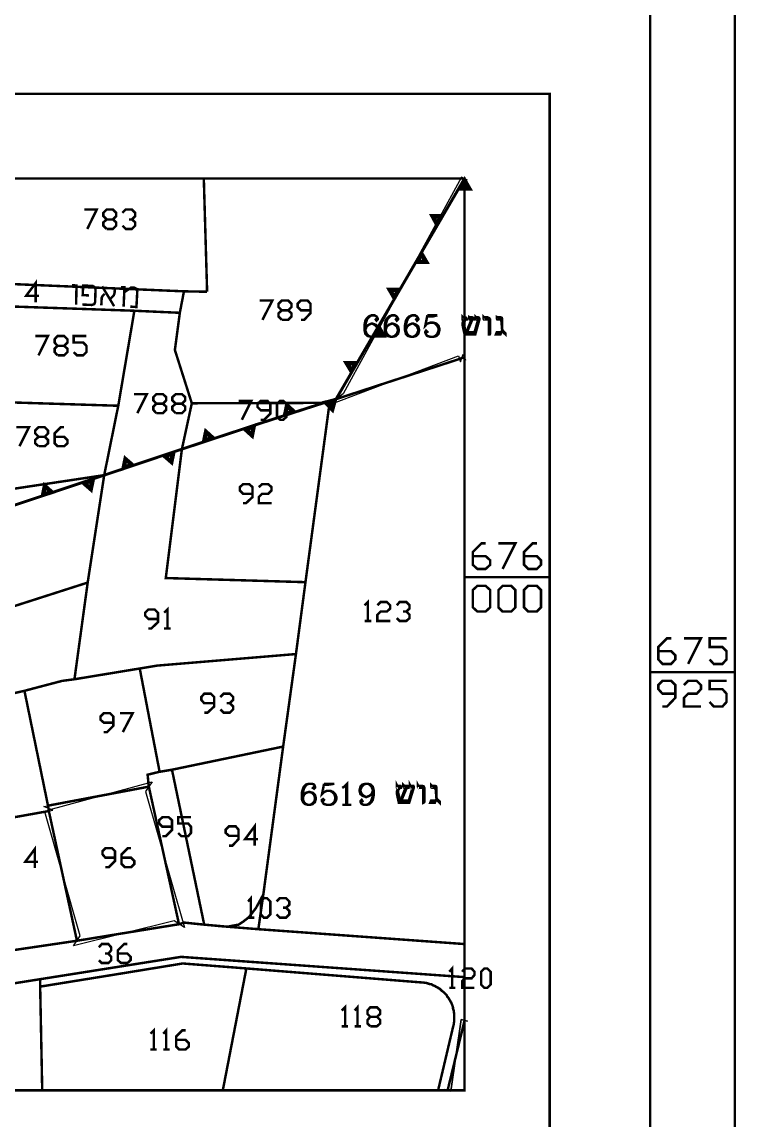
# Model space of a CAD drawing. Extents: x -6935 to 6681, y -4073 to 3778.
# Drawn here: x 4987 to 6681, y -1435 to 1171 of the extents above; entities that cross this region are included whole.
import ezdxf

# ---------------------------------------------------------------- set-up
doc = ezdxf.new("R2010")
doc.units = 0
doc.header["$MEASUREMENT"] = 0

# ---------------------------------------------------------------- blocks, each defined once
blk = doc.blocks.new('Map')
at = {"color": 0, "const_width": 0.01}
for points in [[(17.923294, 0), (17.923294, 13.33501), (0, 13.33501), (0, 0), (17.923294, 0)], [(17.58166, 0.34169), (17.58166, 12.99331), (0.3433, 12.99331), (0.3433, 0.34169), (17.58166, 0.34169)], [(17.58166, 0.34169), (17.58166, 12.99331), (0.3433, 12.99331), (0.3433, 0.34169), (17.58166, 0.34169)], [(17.176657, 4.255), (17.176657, 8.61831), (11.75663, 8.61831), (11.75663, 4.255), (17.176657, 4.255)], [(16.80828, 8.23334), (16.83329, 8.27669), (16.8583, 8.23334), (16.80828, 8.23334)], [(16.83329, 4.59836), (16.83329, 8.27669), (12.09994, 8.27669), (12.09994, 4.59836), (16.83329, 4.59836)], [(16.83329, 4.59836), (16.83329, 8.27669), (12.09994, 8.27669), (12.09994, 4.59836), (16.83329, 4.59836)], [(16.83329, 8.26834), (16.85163, 8.23665), (16.81495, 8.23833), (16.83329, 8.26834)], [(16.83329, 8.26166), (16.84495, 8.2417), (16.82162, 8.2417), (16.83329, 8.26166)], [(16.83329, 8.25336), (16.83828, 8.24501), (16.8283, 8.24501), (16.83329, 8.25336)], [(16.74664, 8.12836), (16.72163, 8.08501), (16.6983, 8.12836), (16.74664, 8.12836)], [(16.72163, 8.09337), (16.70498, 8.125), (16.73997, 8.125), (16.72163, 8.09337)], [(16.72163, 8.10168), (16.71165, 8.12001), (16.7333, 8.12001), (16.72163, 8.10168)], [(16.72163, 8.10834), (16.71832, 8.1167), (16.72663, 8.1167), (16.72163, 8.10834)], [(16.63499, 7.93669), (16.65995, 7.98004), (16.68496, 7.93669), (16.63499, 7.93669)], [(16.65995, 7.97168), (16.67828, 7.94168), (16.6416, 7.94168), (16.65995, 7.97168)], [(16.65995, 7.96501), (16.67161, 7.94498), (16.64828, 7.94498), (16.65995, 7.96501)], [(16.65995, 7.95665), (16.66499, 7.94834), (16.65495, 7.94834), (16.65995, 7.95665)], [(15.68496, 7.73502), (15.50163, 7.74333), (14.77995, 7.76834), (14.79662, 7.86002), (15.70162, 7.82166), (15.68496, 7.73502)], [(16.57499, 7.83165), (16.54998, 7.78836), (16.52496, 7.83165), (16.57499, 7.83165)], [(16.54998, 7.79666), (16.53164, 7.82834), (16.56831, 7.82834), (16.54998, 7.79666)], [(16.54998, 7.80501), (16.53831, 7.82334), (16.55996, 7.82334), (16.54998, 7.80501)], [(16.54998, 7.81169), (16.54498, 7.81998), (16.55328, 7.81998), (16.54998, 7.81169)], [(15.50163, 7.74333), (15.43664, 7.36002), (14.68995, 7.38336), (14.77995, 7.76834), (15.50163, 7.74333)], [(15.7333, 7.37001), (15.69331, 7.18501), (15.37995, 7.08002), (15.43664, 7.36002), (15.50163, 7.74333), (15.68496, 7.73502), (15.66499, 7.58501), (15.7333, 7.37001)], [(16.89329, 7.71169), (16.89329, 7.70833), (16.87664, 7.64833), (16.83329, 7.64833), (16.82661, 7.67833), (16.82499, 7.68837), (16.82499, 7.69336), (16.82998, 7.70833), (16.82499, 7.70833), (16.82499, 7.71837), (16.82661, 7.71669), (16.83665, 7.71669), (16.83996, 7.71501), (16.84164, 7.71169), (16.84164, 7.70833), (16.83665, 7.70833), (16.83497, 7.70334), (16.82998, 7.69666), (16.82998, 7.68837), (16.83329, 7.67833), (16.83665, 7.65668), (16.83996, 7.65668), (16.86161, 7.70833), (16.85331, 7.70833), (16.85163, 7.71169), (16.85163, 7.71837), (16.85499, 7.71669), (16.86497, 7.71669), (16.86828, 7.71501), (16.86996, 7.71169), (16.86996, 7.70833), (16.86497, 7.70833), (16.84332, 7.65668), (16.87333, 7.65668), (16.8883, 7.70833), (16.87995, 7.70833), (16.87832, 7.71169), (16.87832, 7.71837), (16.87995, 7.71669), (16.8883, 7.71669), (16.89161, 7.71501), (16.89329, 7.71169)], [(16.93165, 7.64833), (16.93165, 7.70833), (16.91163, 7.70833), (16.90995, 7.71169), (16.90995, 7.71837), (16.91163, 7.71669), (16.92666, 7.71669), (16.93328, 7.71333), (16.93664, 7.70833), (16.93664, 7.65169), (16.93496, 7.64833), (16.93165, 7.64833)], [(16.46328, 7.64002), (16.48828, 7.68332), (16.51162, 7.64002), (16.46328, 7.64002)], [(16.48828, 7.67502), (16.50495, 7.64502), (16.46995, 7.64502), (16.48828, 7.67502)], [(16.48828, 7.66834), (16.49833, 7.64833), (16.47663, 7.64833), (16.48828, 7.66834)], [(16.48828, 7.66), (16.49166, 7.65169), (16.4833, 7.65169), (16.48828, 7.66)], [(16.40164, 7.535), (16.37663, 7.49333), (16.35163, 7.535), (16.40164, 7.535)], [(16.37663, 7.5), (16.3583, 7.53168), (16.39498, 7.53168), (16.37663, 7.5)], [(16.37663, 7.50836), (16.36498, 7.52832), (16.3883, 7.52832), (16.37663, 7.50836)], [(16.37663, 7.51502), (16.37164, 7.52333), (16.38163, 7.52333), (16.37663, 7.51502)], [(15.62831, 6.66498), (15.69331, 7.18501), (15.99664, 7.285), (16.26498, 7.37169), (16.28999, 7.38), (16.19163, 6.64833), (15.62831, 6.66498)], [(15.99664, 7.285), (15.69331, 7.18501), (15.7333, 7.37001), (16.26498, 7.37169), (15.99664, 7.285)], [(16.08996, 7.30333), (16.07662, 7.315), (16.07662, 7.3667), (16.08996, 7.38), (16.10163, 7.38), (16.11498, 7.3667), (16.11498, 7.315), (16.10163, 7.30333), (16.08996, 7.30333)], [(16.15164, 7.33501), (16.10499, 7.31998), (16.11498, 7.36833), (16.15164, 7.33501)], [(16.10998, 7.32666), (16.11828, 7.36165), (16.14498, 7.33669), (16.10998, 7.32666)], [(16.11498, 7.33165), (16.11996, 7.35336), (16.13662, 7.33833), (16.11498, 7.33165)], [(16.11996, 7.33669), (16.12164, 7.34668), (16.12995, 7.34001), (16.11996, 7.33669)], [(16.2666, 7.375), (16.31495, 7.38666), (16.30166, 7.33833), (16.2666, 7.375)], [(16.30996, 7.38168), (16.29998, 7.34668), (16.27496, 7.37332), (16.30996, 7.38168)], [(16.30496, 7.375), (16.2983, 7.35336), (16.28164, 7.37001), (16.30496, 7.375)], [(16.2983, 7.37001), (16.29662, 7.36165), (16.28999, 7.36833), (16.2983, 7.37001)], [(15.82499, 7.22836), (15.77827, 7.21333), (15.78831, 7.26166), (15.82499, 7.22836)], [(15.94163, 7.26665), (15.98828, 7.28337), (15.97831, 7.23334), (15.94163, 7.26665)], [(15.9833, 7.27669), (15.97663, 7.2417), (15.94999, 7.26502), (15.9833, 7.27669)], [(15.97831, 7.2717), (15.97331, 7.24832), (15.95666, 7.26334), (15.97831, 7.2717)], [(15.97331, 7.26502), (15.97163, 7.25668), (15.96496, 7.26166), (15.97331, 7.26502)], [(15.78333, 7.21837), (15.79162, 7.25336), (15.81831, 7.23004), (15.78333, 7.21837)], [(15.78831, 7.22498), (15.7933, 7.24669), (15.80996, 7.23166), (15.78831, 7.22498)], [(15.79498, 7.23004), (15.79662, 7.24001), (15.80328, 7.23334), (15.79498, 7.23004)], [(15.52328, 6.30002), (15.25999, 6.25668), (15.31332, 6.6467), (15.37995, 7.08002), (15.69331, 7.18501), (15.62831, 6.66498), (16.19163, 6.64833), (16.15327, 6.35834), (15.59332, 6.31169), (15.52328, 6.30002)], [(15.61666, 7.15837), (15.66331, 7.17502), (15.65327, 7.12668), (15.61666, 7.15837)], [(15.49995, 7.12001), (15.4533, 7.10336), (15.46328, 7.15169), (15.49995, 7.12001)], [(15.45828, 7.11002), (15.46496, 7.14502), (15.49328, 7.12169), (15.45828, 7.11002)], [(15.46328, 7.11501), (15.46832, 7.13834), (15.48498, 7.12332), (15.46328, 7.11501)], [(15.46832, 7.12169), (15.46995, 7.13), (15.47831, 7.125), (15.46832, 7.12169)], [(15.65833, 7.16834), (15.64996, 7.13336), (15.62333, 7.15668), (15.65833, 7.16834)], [(15.65327, 7.16336), (15.64828, 7.14002), (15.63163, 7.155), (15.65327, 7.16336)], [(15.64828, 7.15668), (15.64498, 7.14833), (15.6383, 7.15332), (15.64828, 7.15668)], [(14.5783, 6.81169), (14.55166, 6.80333), (14.59332, 6.96169), (15.37995, 7.08002), (14.5783, 6.81169)], [(15.31332, 6.6467), (14.47163, 6.37668), (14.29998, 6.36501), (14.2333, 6.41498), (14.5783, 6.81169), (15.37995, 7.08002), (15.31332, 6.6467)], [(15.17498, 7.01004), (15.12831, 6.99501), (15.1383, 7.04334), (15.17498, 7.01004)], [(15.13331, 7.00168), (15.13998, 7.03668), (15.16662, 7.01166), (15.13331, 7.00168)], [(15.28999, 7.05002), (15.33828, 7.065), (15.3283, 7.01665), (15.28999, 7.05002)], [(15.33328, 7.06001), (15.32499, 7.02333), (15.2983, 7.04834), (15.33328, 7.06001)], [(15.32662, 7.05333), (15.32331, 7.03168), (15.30664, 7.04666), (15.32662, 7.05333)], [(15.32162, 7.04834), (15.31994, 7.03836), (15.31332, 7.04502), (15.32162, 7.04834)], [(15.1383, 7.00668), (15.1433, 7.02832), (15.15995, 7.01334), (15.1383, 7.00668)], [(15.1433, 7.01166), (15.14498, 7.0217), (15.15164, 7.01502), (15.1433, 7.01166)], [(15.05827, 6.21001), (14.65327, 6.11833), (14.2033, 6.01334), (13.96328, 6.10834), (14.2333, 6.41498), (14.29998, 6.36501), (14.47163, 6.37668), (15.31332, 6.6467), (15.25999, 6.25668), (15.20996, 6.25), (15.05827, 6.21001)], [(16.88499, 6.53), (16.86665, 6.54666), (16.86665, 6.6167), (16.88499, 6.63336), (16.9183, 6.63336), (16.93664, 6.6167), (16.93664, 6.54666), (16.9183, 6.53), (16.88499, 6.53)], [(16.98661, 6.53), (16.96995, 6.54666), (16.96995, 6.6167), (16.98661, 6.63336), (17.02166, 6.63336), (17.03831, 6.6167), (17.03831, 6.54666), (17.02166, 6.53), (16.98661, 6.53)], [(17.08996, 6.53), (17.073304, 6.54666), (17.073304, 6.6167), (17.08996, 6.63336), (17.124954, 6.63336), (17.14161, 6.6167), (17.14161, 6.54666), (17.124954, 6.53), (17.08996, 6.53)], [(16.10163, 5.98502), (15.65327, 5.89165), (15.60331, 5.88336), (15.52328, 6.30002), (15.59332, 6.31169), (16.15327, 6.35834), (16.10163, 5.98502)], [(14.70666, 5.93332), (14.68496, 5.93001), (14.65327, 6.11833), (15.05827, 6.21001), (15.15327, 5.74669), (15.15664, 5.72498), (14.83166, 5.66666), (14.82662, 5.69336), (14.74328, 5.67833), (14.70666, 5.93332)], [(15.93995, 5.27832), (15.92162, 5.26665), (15.87663, 5.25836), (15.78333, 5.26665), (15.65327, 5.89165), (16.10163, 5.98502), (16.02166, 5.38834), (15.99166, 5.33333), (15.96328, 5.29666), (15.93995, 5.27832)], [(15.68164, 5.26834), (15.55996, 5.82334), (15.55496, 5.87169), (15.60331, 5.88336), (15.65327, 5.89165), (15.78333, 5.26665), (15.70162, 5.27501), (15.68164, 5.26834)], [(16.62831, 5.82334), (16.62831, 5.81836), (16.60998, 5.75836), (16.56831, 5.75836), (16.56164, 5.78836), (16.55996, 5.80002), (16.55996, 5.80333), (16.56495, 5.81836), (16.56333, 5.81836), (16.55996, 5.81998), (16.55996, 5.83002), (16.56164, 5.82666), (16.57499, 5.82666), (16.57662, 5.82334), (16.57662, 5.81836), (16.57162, 5.81836), (16.56994, 5.815), (16.56495, 5.80832), (16.56495, 5.80002), (16.56831, 5.78836), (16.57162, 5.76665), (16.57499, 5.76665), (16.59495, 5.81836), (16.59164, 5.81836), (16.58828, 5.81998), (16.58664, 5.82334), (16.58664, 5.83002), (16.58996, 5.82666), (16.60331, 5.82666), (16.60499, 5.82334), (16.60499, 5.81836), (16.59994, 5.81836), (16.5783, 5.76665), (16.6083, 5.76665), (16.62333, 5.81836), (16.61666, 5.81836), (16.61498, 5.81998), (16.61328, 5.82334), (16.61328, 5.83002), (16.61498, 5.82666), (16.62663, 5.82666), (16.62831, 5.82334)], [(16.66662, 5.75836), (16.66662, 5.81836), (16.64996, 5.81836), (16.64666, 5.81998), (16.64498, 5.82334), (16.64498, 5.83002), (16.64666, 5.82666), (16.66163, 5.82666), (16.6683, 5.82504), (16.67161, 5.81836), (16.67161, 5.76334), (16.66998, 5.76004), (16.66662, 5.75836)], [(15.26998, 5.20166), (14.82998, 5.13666), (14.75331, 5.61165), (14.83828, 5.62668), (14.83166, 5.66666), (15.15664, 5.72498), (15.26998, 5.20166)], [(15.92162, 5.26665), (15.93995, 5.27832), (15.96328, 5.29666), (15.99166, 5.33333), (16.02166, 5.38834), (16.00163, 5.24832), (15.87663, 5.25836), (15.92162, 5.26665)], [(16.02328, 5.29502), (16.01162, 5.30832), (16.01162, 5.36002), (16.02328, 5.37332), (16.03663, 5.37332), (16.04998, 5.36002), (16.04998, 5.30832), (16.03663, 5.29502), (16.02328, 5.29502)], [(16.91331, 5.01166), (16.89997, 5.02501), (16.89997, 5.07666), (16.91331, 5.09001), (16.92497, 5.09001), (16.93832, 5.07666), (16.93832, 5.02501), (16.92497, 5.01166), (16.91331, 5.01166)], [(16.83329, 4.88), (16.76498, 4.59836), (16.83329, 4.88)]]:
    blk.add_lwpolyline(points, close=True, dxfattribs=at)
at = {"color": 0}
for points, const_width in [([(16.83329, 8.27333), (16.83329, 8.28168)], 0.01), ([(16.83329, 8.27333), (16.83329, 8.28168)], 0.01), ([(16.83329, 8.27333), (16.83329, 8.28168)], 0.01), ([(12.57331, 4.59836), (12.62495, 4.65837), (13.00331, 5.09001), (13.03999, 5.12001), (13.06164, 5.14833), (13.1116, 5.21169), (13.16998, 5.27501), (13.22999, 5.34169), (13.91662, 6.13336), (14.49833, 6.78668), (14.52995, 6.79834), (14.55166, 6.80333), (14.5783, 6.81169), (15.37995, 7.08002), (15.69331, 7.18501), (15.99664, 7.285), (16.26498, 7.37169), (16.28999, 7.38), (16.31495, 7.38666), (16.83329, 8.27669)], 0.011667), ([(16.83329, 8.27669), (16.31495, 7.38666), (16.28999, 7.38), (16.26498, 7.37169), (15.99664, 7.285), (15.69331, 7.18501), (15.37995, 7.08002), (14.5783, 6.81169), (14.55166, 6.80333), (14.52995, 6.79834), (14.49833, 6.78668), (13.91662, 6.13336), (13.22999, 5.34169), (13.16998, 5.27501), (13.1116, 5.21169), (13.03495, 5.125), (13.00331, 5.09001), (12.62495, 4.65837)], 0.01), ([(15.78164, 8.27669), (15.79498, 7.81998)], 0.01), ([(15.79498, 7.81998), (15.78164, 8.27669)], 0.01), ([(16.83329, 8.27669), (16.31495, 7.38666)], 0.01), ([(15.29998, 8.15169), (15.34994, 8.15169), (15.31164, 8.07334)], 0.01), ([(15.38998, 8.07334), (15.37663, 8.08669), (15.37663, 8.09998), (15.38998, 8.11165), (15.41499, 8.11165), (15.42828, 8.125), (15.42828, 8.13834), (15.41499, 8.15169), (15.38998, 8.15169), (15.37663, 8.13834), (15.37663, 8.125), (15.38998, 8.11165)], 0.01), ([(15.4533, 8.13834), (15.46664, 8.15169), (15.49166, 8.15169), (15.50495, 8.13834), (15.50495, 8.125), (15.49166, 8.11165), (15.47999, 8.11165)], 0.01), ([(15.41499, 8.11165), (15.42828, 8.09998), (15.42828, 8.08669), (15.41499, 8.07334), (15.38998, 8.07334)], 0.01), ([(15.49166, 8.11165), (15.50495, 8.09998), (15.50495, 8.08669), (15.49166, 8.07334), (15.46664, 8.07334), (15.4533, 8.08669)], 0.01), ([(14.82662, 7.97336), (14.79662, 7.86002), (14.77995, 7.76834), (14.68995, 7.38336), (14.59332, 6.96169), (15.37995, 7.08002)], 0.01), ([(15.70162, 7.82166), (14.79662, 7.86002), (14.82662, 7.97336)], 0.01), ([(15.11666, 7.80333), (15.06495, 7.80333), (15.10331, 7.85504), (15.10331, 7.77669)], 0.01), ([(15.24995, 7.84668), (15.2683, 7.845), (15.2666, 7.76834)], 0.01), ([(15.29162, 7.76834), (15.32998, 7.76665), (15.33996, 7.77002), (15.34332, 7.77832), (15.34495, 7.83002), (15.34164, 7.83833), (15.33328, 7.84337), (15.29498, 7.845), (15.2933, 7.80669), (15.31831, 7.80501)], 0.01), ([(15.37164, 7.84169), (15.41998, 7.76166)], 0.01), ([(15.4183, 7.80501), (15.42162, 7.81337), (15.4233, 7.83833)], 0.01), ([(15.44831, 7.83833), (15.46164, 7.83833), (15.45828, 7.76004)], 0.01), ([(15.48498, 7.76004), (15.50999, 7.75836), (15.5133, 7.82166), (15.50999, 7.83165), (15.49995, 7.83669), (15.48828, 7.83669), (15.46164, 7.81836)], 0.01), ([(15.37495, 7.80501), (15.36996, 7.79666), (15.36828, 7.76502)], 0.01), ([(15.36996, 7.79666), (15.37495, 7.80501), (15.38163, 7.81169)], 0.01), ([(15.42162, 7.81337), (15.4183, 7.80501), (15.40495, 7.79166)], 0.01), ([(16.31495, 7.38666), (16.28999, 7.38), (16.26498, 7.37169), (15.7333, 7.37001), (15.66499, 7.58501), (15.68496, 7.73502), (15.70162, 7.82166), (15.79498, 7.81998)], 0.01), ([(15.79498, 7.81998), (15.70162, 7.82166)], 0.01), ([(16.00663, 7.785), (16.05827, 7.785), (16.0183, 7.70665)], 0.01), ([(16.09663, 7.70665), (16.08328, 7.72), (16.08328, 7.73334), (16.09663, 7.74501), (16.12164, 7.74501), (16.13499, 7.75836), (16.13499, 7.7717), (16.12164, 7.785), (16.09663, 7.785), (16.08328, 7.7717), (16.08328, 7.75836), (16.09663, 7.74501)], 0.01), ([(16.1733, 7.70665), (16.18664, 7.70665), (16.21164, 7.73334), (16.21164, 7.7717), (16.19999, 7.785), (16.1733, 7.785), (16.15995, 7.7717), (16.15995, 7.75836), (16.1733, 7.74501), (16.21164, 7.74501)], 0.01), ([(16.12164, 7.74501), (16.13499, 7.73334), (16.13499, 7.72), (16.12164, 7.70665), (16.09663, 7.70665)], 0.01), ([(16.47831, 7.71169), (16.47494, 7.70833), (16.47831, 7.70334), (16.4833, 7.70833), (16.4833, 7.71169), (16.47831, 7.72), (16.46995, 7.72498), (16.45828, 7.72498), (16.44662, 7.72), (16.43833, 7.71169), (16.43327, 7.70334), (16.42996, 7.68669), (16.42996, 7.66336), (16.43327, 7.65001), (16.44163, 7.64165), (16.45498, 7.63834), (16.46164, 7.63834), (16.47494, 7.64165), (16.4833, 7.65001), (16.4866, 7.66336), (16.4866, 7.66666), (16.4833, 7.68001), (16.47494, 7.68669), (16.46164, 7.69168), (16.45828, 7.69168), (16.44662, 7.68669), (16.43833, 7.68001), (16.43327, 7.66666)], 0.01), ([(16.45828, 7.72498), (16.44999, 7.72), (16.44163, 7.71169), (16.43833, 7.70334), (16.43327, 7.68669), (16.43327, 7.66336), (16.43833, 7.65001), (16.44662, 7.64165), (16.45498, 7.63834)], 0.01), ([(16.55996, 7.71169), (16.55664, 7.70833), (16.55996, 7.70334), (16.56495, 7.70833), (16.56495, 7.71169), (16.55996, 7.72), (16.55166, 7.72498), (16.53999, 7.72498), (16.52827, 7.72), (16.51998, 7.71169), (16.51498, 7.70334), (16.51162, 7.68669), (16.51162, 7.66336), (16.51498, 7.65001), (16.52328, 7.64165), (16.53663, 7.63834), (16.5433, 7.63834), (16.55664, 7.64165), (16.56495, 7.65001), (16.56831, 7.66336), (16.56831, 7.66666), (16.56495, 7.68001), (16.55664, 7.68669), (16.5433, 7.69168), (16.53999, 7.69168), (16.52827, 7.68669), (16.51998, 7.68001), (16.51498, 7.66666)], 0.01), ([(16.53999, 7.72498), (16.53164, 7.72), (16.52328, 7.71169), (16.51998, 7.70334), (16.51498, 7.68669), (16.51498, 7.66336), (16.51998, 7.65001), (16.52827, 7.64165), (16.53663, 7.63834)], 0.01), ([(16.6416, 7.71169), (16.6383, 7.70833), (16.6416, 7.70334), (16.64666, 7.70833), (16.64666, 7.71169), (16.6416, 7.72), (16.63331, 7.72498), (16.62164, 7.72498), (16.60998, 7.72), (16.60163, 7.71169), (16.59663, 7.70334), (16.59332, 7.68669), (16.59332, 7.66336), (16.59663, 7.65001), (16.60499, 7.64165), (16.61828, 7.63834), (16.62663, 7.63834), (16.6383, 7.64165), (16.64666, 7.65001), (16.64996, 7.66336), (16.64996, 7.66666), (16.64666, 7.68001), (16.6383, 7.68669), (16.62663, 7.69168), (16.62164, 7.69168), (16.60998, 7.68669), (16.60163, 7.68001), (16.59663, 7.66666)], 0.01), ([(16.62164, 7.72498), (16.61328, 7.72), (16.60499, 7.71169), (16.60163, 7.70334), (16.59663, 7.68669), (16.59663, 7.66336), (16.60163, 7.65001), (16.60998, 7.64165), (16.61828, 7.63834)], 0.01), ([(16.68328, 7.72498), (16.67497, 7.68332), (16.68328, 7.69168), (16.69494, 7.69498), (16.70829, 7.69498), (16.71995, 7.69168), (16.72831, 7.68332), (16.73162, 7.67166), (16.73162, 7.66336), (16.72831, 7.65001), (16.71995, 7.64165), (16.70829, 7.63834), (16.69494, 7.63834), (16.68328, 7.64165), (16.67828, 7.6467), (16.67497, 7.655), (16.67497, 7.65837), (16.67828, 7.66336), (16.68328, 7.65837), (16.67828, 7.655)], 0.01), ([(16.68328, 7.72498), (16.72332, 7.72498)], 0.01), ([(16.68328, 7.72), (16.7033, 7.72), (16.72332, 7.72498)], 0.01), ([(16.83665, 7.71169), (16.8283, 7.71169)], 0.01), ([(16.86329, 7.71169), (16.85499, 7.71169)], 0.01), ([(16.8883, 7.71169), (16.87995, 7.71169)], 0.01), ([(16.93165, 7.71169), (16.91499, 7.71169)], 0.01), ([(16.98162, 7.65668), (16.96328, 7.65668), (16.95997, 7.64833), (16.97831, 7.64833), (16.98498, 7.66498), (16.98162, 7.70334)], 0.01), ([(16.97663, 7.70833), (16.96496, 7.70833), (16.96328, 7.71169), (16.96328, 7.71837), (16.96664, 7.71669), (16.97831, 7.71669), (16.9833, 7.71501), (16.98498, 7.71001), (16.98498, 7.67002), (16.98661, 7.66336), (16.99833, 7.65169), (16.99833, 7.64833), (16.98498, 7.66)], 0.01), ([(16.96832, 7.71169), (16.98162, 7.71169)], 0.01), ([(16.97663, 7.70833), (16.97999, 7.70665), (16.98162, 7.70334)], 0.01), ([(16.46164, 7.63834), (16.46995, 7.64165), (16.47831, 7.65001), (16.4833, 7.66336), (16.4833, 7.66666), (16.47831, 7.68001), (16.46995, 7.68669), (16.46164, 7.69168)], 0.01), ([(16.5433, 7.63834), (16.55166, 7.64165), (16.55996, 7.65001), (16.56495, 7.66336), (16.56495, 7.66666), (16.55996, 7.68001), (16.55166, 7.68669), (16.5433, 7.69168)], 0.01), ([(16.62663, 7.63834), (16.63331, 7.64165), (16.6416, 7.65001), (16.64666, 7.66336), (16.64666, 7.66666), (16.6416, 7.68001), (16.63331, 7.68669), (16.62663, 7.69168)], 0.01), ([(16.70829, 7.69498), (16.71496, 7.69168), (16.72332, 7.68332), (16.72831, 7.67166), (16.72831, 7.66336), (16.72332, 7.65001), (16.71496, 7.64165), (16.70829, 7.63834)], 0.01), ([(15.10163, 7.64165), (15.15327, 7.64165), (15.11498, 7.56337)], 0.01), ([(15.19163, 7.56337), (15.17996, 7.57666), (15.17996, 7.59001), (15.19163, 7.60168), (15.21832, 7.60168), (15.23162, 7.61501), (15.23162, 7.62836), (15.21832, 7.64165), (15.19163, 7.64165), (15.17996, 7.62836), (15.17996, 7.61501), (15.19163, 7.60168)], 0.01), ([(15.25663, 7.57666), (15.26998, 7.56337), (15.29498, 7.56337), (15.30827, 7.57666), (15.30827, 7.60168), (15.29498, 7.61501), (15.25663, 7.61501), (15.25663, 7.64165), (15.30827, 7.64165)], 0.01), ([(16.87164, 7.65169), (16.83665, 7.65169)], 0.01), ([(16.97663, 7.65169), (16.96328, 7.65169)], 0.01), ([(15.21832, 7.60168), (15.23162, 7.59001), (15.23162, 7.57666), (15.21832, 7.56337), (15.19163, 7.56337)], 0.01), ([(12.62495, 4.65837), (13.00331, 5.09001), (13.03495, 5.125), (13.1116, 5.21169), (13.16998, 5.27501), (13.22999, 5.34169), (13.91662, 6.13336), (14.49833, 6.78668), (14.52995, 6.79834), (14.55166, 6.80333), (14.5783, 6.81169), (15.37995, 7.08002), (15.69331, 7.18501), (15.99664, 7.285), (16.26498, 7.37169), (16.28999, 7.38), (16.31495, 7.38666), (16.81164, 7.54834)], 0.01), ([(16.10163, 5.98502), (16.15327, 6.35834), (16.19163, 6.64833), (16.28999, 7.38), (16.31495, 7.38666), (16.81164, 7.54834)], 0.01), ([(16.81164, 7.54834), (16.83329, 7.55669)], 0.01), ([(16.81164, 7.54834), (16.83329, 7.55669)], 0.01), ([(15.49995, 7.40668), (15.55166, 7.40668), (15.5133, 7.33002)], 0.01), ([(15.58996, 7.33002), (15.5783, 7.34337), (15.5783, 7.35666), (15.58996, 7.36833), (15.61666, 7.36833), (15.62995, 7.38168), (15.62995, 7.39502), (15.61666, 7.40668), (15.58996, 7.40668), (15.5783, 7.39502), (15.5783, 7.38168), (15.58996, 7.36833)], 0.01), ([(15.6683, 7.33002), (15.65495, 7.34337), (15.65495, 7.35666), (15.6683, 7.36833), (15.69331, 7.36833), (15.70666, 7.38168), (15.70666, 7.39502), (15.69331, 7.40668), (15.6683, 7.40668), (15.65495, 7.39502), (15.65495, 7.38168), (15.6683, 7.36833)], 0.01), ([(14.59332, 6.96169), (14.68995, 7.38336), (15.43664, 7.36002), (15.37995, 7.08002)], 0.01), ([(15.61666, 7.36833), (15.62995, 7.35666), (15.62995, 7.34337), (15.61666, 7.33002), (15.58996, 7.33002)], 0.01), ([(15.69331, 7.36833), (15.70666, 7.35666), (15.70666, 7.34337), (15.69331, 7.33002), (15.6683, 7.33002)], 0.01), ([(15.92162, 7.38), (15.97331, 7.38), (15.93496, 7.30333)], 0.01), ([(16.01162, 7.30333), (16.02496, 7.30333), (16.04998, 7.32834), (16.04998, 7.3667), (16.03831, 7.38), (16.01162, 7.38), (15.99833, 7.3667), (15.99833, 7.35504), (16.01162, 7.34169), (16.04998, 7.34169)], 0.01), ([(15.02496, 7.27333), (15.07662, 7.27333), (15.03831, 7.19666)], 0.01), ([(15.11498, 7.19666), (15.10163, 7.20833), (15.10163, 7.22168), (15.11498, 7.23502), (15.13998, 7.23502), (15.15327, 7.24832), (15.15327, 7.26004), (15.13998, 7.27333), (15.11498, 7.27333), (15.10163, 7.26004), (15.10163, 7.24832), (15.11498, 7.23502)], 0.01), ([(15.17996, 7.23502), (15.21832, 7.23502), (15.23162, 7.22168), (15.23162, 7.20833), (15.21832, 7.19666), (15.19163, 7.19666), (15.17996, 7.20833), (15.17996, 7.24832), (15.20498, 7.27333), (15.21832, 7.27333)], 0.01), ([(15.13998, 7.23502), (15.15327, 7.22168), (15.15327, 7.20833), (15.13998, 7.19666), (15.11498, 7.19666)], 0.01), ([(15.93995, 6.96669), (15.95162, 6.96669), (15.97831, 6.9917), (15.97831, 7.03168), (15.96496, 7.04334), (15.93995, 7.04334), (15.92666, 7.03168), (15.92666, 7.01834), (15.93995, 7.005), (15.97831, 7.005)], 0.01), ([(16.00331, 7.03168), (16.0166, 7.04334), (16.04162, 7.04334), (16.05496, 7.03168), (16.05496, 7.01834), (16.04162, 7.005), (16.0166, 7.005), (16.00331, 6.9917), (16.00331, 6.96669), (16.05496, 6.96669)], 0.01), ([(16.86665, 6.75336), (16.9183, 6.75336), (16.93664, 6.73665), (16.93664, 6.71837), (16.9183, 6.70166), (16.88499, 6.70166), (16.86665, 6.71837), (16.86665, 6.77002), (16.90165, 6.80501), (16.9183, 6.80501)], 0.01), ([(16.96995, 6.80501), (17.03831, 6.80501), (16.98661, 6.70166)], 0.01), ([(17.073304, 6.75336), (17.124954, 6.75336), (17.14161, 6.73665), (17.14161, 6.71837), (17.124954, 6.70166), (17.08996, 6.70166), (17.073304, 6.71837), (17.073304, 6.77002), (17.108299, 6.80501), (17.124954, 6.80501)], 0.01), ([(17.176657, 6.66834), (16.83329, 6.66834)], 0.01), ([(16.42996, 6.55501), (16.44331, 6.56836), (16.44331, 6.4917)], 0.01), ([(16.48162, 6.55501), (16.49496, 6.56836), (16.51998, 6.56836), (16.53332, 6.55501), (16.53332, 6.54166), (16.51998, 6.53), (16.49496, 6.53), (16.48162, 6.51665), (16.48162, 6.4917), (16.53332, 6.4917)], 0.01), ([(16.55996, 6.55501), (16.57162, 6.56836), (16.59831, 6.56836), (16.6116, 6.55501), (16.6116, 6.54166), (16.59831, 6.53), (16.58496, 6.53)], 0.01), ([(15.55827, 6.46169), (15.56994, 6.46169), (15.59663, 6.48665), (15.59663, 6.52501), (15.58328, 6.53836), (15.55827, 6.53836), (15.54498, 6.52501), (15.54498, 6.51334), (15.55827, 6.5), (15.59663, 6.5)], 0.01), ([(15.62164, 6.52501), (15.63499, 6.53836), (15.63499, 6.46169)], 0.01), ([(16.59831, 6.53), (16.6116, 6.51665), (16.6116, 6.50336), (16.59831, 6.4917), (16.57162, 6.4917), (16.55996, 6.50336)], 0.01), ([(16.42996, 6.4917), (16.45666, 6.4917)], 0.01), ([(15.62164, 6.46169), (15.64828, 6.46169)], 0.01), ([(17.614971, 6.37001), (17.666621, 6.37001), (17.683276, 6.35336), (17.683276, 6.33669), (17.666621, 6.31836), (17.631626, 6.31836), (17.614971, 6.33669), (17.614971, 6.38666), (17.649965, 6.42166), (17.666621, 6.42166)], 0.01), ([(17.718324, 6.42166), (17.786629, 6.42166), (17.734981, 6.31836)], 0.01), ([(17.821622, 6.33669), (17.838279, 6.31836), (17.873326, 6.31836), (17.889982, 6.33669), (17.889982, 6.37001), (17.873326, 6.38666), (17.821622, 6.38666), (17.821622, 6.42166), (17.889982, 6.42166)], 0.01), ([(15.15327, 5.74669), (15.05827, 6.21001), (15.20996, 6.25), (15.25999, 6.25668), (15.52328, 6.30002), (15.60331, 5.88336), (15.55496, 5.87169), (15.55996, 5.82334)], 0.01), ([(17.923294, 6.285), (17.58166, 6.285)], 0.01), ([(17.631626, 6.1467), (17.649965, 6.1467), (17.683276, 6.18169), (17.683276, 6.23334), (17.666621, 6.25), (17.631626, 6.25), (17.614971, 6.23334), (17.614971, 6.21669), (17.631626, 6.19834), (17.683276, 6.19834)], 0.01), ([(17.718324, 6.23334), (17.734981, 6.25), (17.769974, 6.25), (17.786629, 6.23334), (17.786629, 6.21669), (17.769974, 6.19834), (17.734981, 6.19834), (17.718324, 6.18169), (17.718324, 6.1467), (17.786629, 6.1467)], 0.01), ([(17.821622, 6.16498), (17.838279, 6.1467), (17.873326, 6.1467), (17.889982, 6.16498), (17.889982, 6.19834), (17.873326, 6.21669), (17.821622, 6.21669), (17.821622, 6.25), (17.889982, 6.25)], 0.01), ([(15.78333, 6.12169), (15.79662, 6.12169), (15.82331, 6.1467), (15.82331, 6.18501), (15.80996, 6.19834), (15.78333, 6.19834), (15.77166, 6.18501), (15.77166, 6.17334), (15.78333, 6.16), (15.82331, 6.16)], 0.01), ([(15.84831, 6.18501), (15.8616, 6.19834), (15.88662, 6.19834), (15.89996, 6.18501), (15.89996, 6.17334), (15.88662, 6.16), (15.87333, 6.16)], 0.01), ([(15.88662, 6.16), (15.89996, 6.1467), (15.89996, 6.13504), (15.88662, 6.12169), (15.8616, 6.12169), (15.84831, 6.13504)], 0.01), ([(15.37831, 6.04334), (15.3916, 6.04334), (15.41662, 6.06836), (15.41662, 6.10666), (15.40327, 6.12001), (15.37831, 6.12001), (15.36498, 6.10666), (15.36498, 6.09337), (15.37831, 6.08165), (15.41662, 6.08165)], 0.01), ([(15.44331, 6.12001), (15.49496, 6.12001), (15.45498, 6.04334)], 0.01), ([(16.00163, 5.24832), (16.02166, 5.38834), (16.10163, 5.98502)], 0.01), ([(15.55996, 5.82334), (15.68164, 5.26834)], 0.01), ([(16.22663, 5.82334), (16.22163, 5.81836), (16.22663, 5.815), (16.22999, 5.81836), (16.22999, 5.82334), (16.22663, 5.83165), (16.21832, 5.83501), (16.20498, 5.83501), (16.19331, 5.83165), (16.18496, 5.82334), (16.18164, 5.815), (16.17666, 5.79834), (16.17666, 5.77333), (16.18164, 5.76166), (16.18995, 5.75336), (16.20162, 5.75), (16.20996, 5.75), (16.22163, 5.75336), (16.22999, 5.76166), (16.2333, 5.77333), (16.2333, 5.77832), (16.22999, 5.78998), (16.22163, 5.79834), (16.20996, 5.8017), (16.20498, 5.8017), (16.19331, 5.79834), (16.18496, 5.78998), (16.18164, 5.77832)], 0.01), ([(16.20498, 5.83501), (16.19662, 5.83165), (16.18995, 5.82334), (16.18496, 5.815), (16.18164, 5.79834), (16.18164, 5.77333), (16.18496, 5.76166), (16.19331, 5.75336), (16.20162, 5.75)], 0.01), ([(16.20996, 5.75), (16.21832, 5.75336), (16.22663, 5.76166), (16.22999, 5.77333), (16.22999, 5.77832), (16.22663, 5.78998), (16.21832, 5.79834), (16.20996, 5.8017)], 0.01), ([(16.2666, 5.83501), (16.25831, 5.79334), (16.2666, 5.8017), (16.27827, 5.80669), (16.29162, 5.80669), (16.30328, 5.8017), (16.31164, 5.79334), (16.31663, 5.78168), (16.31663, 5.77333), (16.31164, 5.76166), (16.30328, 5.75336), (16.29162, 5.75), (16.27827, 5.75), (16.2666, 5.75336), (16.2633, 5.75668), (16.25831, 5.76502), (16.25831, 5.77002), (16.2633, 5.77333), (16.2666, 5.77002), (16.2633, 5.76502)], 0.01), ([(16.2666, 5.83501), (16.30827, 5.83501)], 0.01), ([(16.2666, 5.83165), (16.28663, 5.83165), (16.30827, 5.83501)], 0.01), ([(16.29162, 5.80669), (16.29998, 5.8017), (16.30827, 5.79334), (16.31164, 5.78168), (16.31164, 5.77333), (16.30827, 5.76166), (16.29998, 5.75336), (16.29162, 5.75)], 0.01), ([(16.33996, 5.81836), (16.34831, 5.82334), (16.35998, 5.83501), (16.35998, 5.75)], 0.01), ([(16.35662, 5.83165), (16.35662, 5.75)], 0.01), ([(16.46328, 5.80669), (16.45828, 5.79334), (16.44999, 5.78668), (16.43833, 5.78168), (16.43496, 5.78168), (16.42162, 5.78668), (16.41331, 5.79334), (16.40995, 5.80669), (16.40995, 5.81001), (16.41331, 5.82334), (16.42162, 5.83165), (16.43496, 5.83501), (16.44331, 5.83501), (16.45498, 5.83165), (16.46328, 5.82334), (16.46664, 5.81001), (16.46664, 5.78668), (16.46328, 5.77002), (16.45828, 5.76166), (16.44999, 5.75336), (16.43833, 5.75), (16.42666, 5.75), (16.4183, 5.75336), (16.41331, 5.76166), (16.41331, 5.76502), (16.4183, 5.77002), (16.42162, 5.76502), (16.4183, 5.76166)], 0.01), ([(16.43496, 5.78168), (16.42666, 5.78668), (16.4183, 5.79334), (16.41331, 5.80669), (16.41331, 5.81001), (16.4183, 5.82334), (16.42666, 5.83165), (16.43496, 5.83501)], 0.01), ([(16.44331, 5.83501), (16.44999, 5.83165), (16.45828, 5.82334), (16.46328, 5.81001), (16.46328, 5.78668), (16.45828, 5.77002), (16.45498, 5.76166), (16.44662, 5.75336), (16.43833, 5.75)], 0.01), ([(16.57162, 5.82334), (16.56333, 5.82334)], 0.01), ([(16.59831, 5.82334), (16.58996, 5.82334)], 0.01), ([(16.62333, 5.82334), (16.61498, 5.82334)], 0.01), ([(16.66662, 5.82334), (16.64996, 5.82334)], 0.01), ([(16.71664, 5.76665), (16.6983, 5.76665), (16.69494, 5.75836), (16.71328, 5.75836), (16.71995, 5.77501), (16.71664, 5.815)], 0.01), ([(16.71165, 5.81836), (16.7033, 5.81836), (16.69999, 5.81998), (16.6983, 5.82334), (16.6983, 5.83002), (16.70161, 5.82666), (16.71328, 5.82666), (16.71832, 5.82504), (16.71995, 5.81998), (16.71995, 5.78), (16.72163, 5.77333), (16.7333, 5.76334), (16.7333, 5.75836), (16.71995, 5.7717)], 0.01), ([(16.7033, 5.82334), (16.71664, 5.82334)], 0.01), ([(16.71165, 5.81836), (16.71496, 5.81668), (16.71664, 5.815)], 0.01), ([(16.60662, 5.76334), (16.57162, 5.76334)], 0.01), ([(16.71165, 5.76334), (16.6983, 5.76334)], 0.01), ([(15.68164, 5.26834), (15.41331, 5.22498), (15.26998, 5.20166), (15.15664, 5.72498), (15.15327, 5.74669)], 0.01), ([(16.33996, 5.75), (16.37663, 5.75)], 0.01), ([(15.61498, 5.62332), (15.62831, 5.62332), (15.65327, 5.64833), (15.65327, 5.68837), (15.63998, 5.70004), (15.61498, 5.70004), (15.60163, 5.68837), (15.60163, 5.67502), (15.61498, 5.66168), (15.65327, 5.66168)], 0.01), ([(15.67828, 5.63666), (15.69163, 5.62332), (15.71832, 5.62332), (15.72999, 5.63666), (15.72999, 5.66168), (15.71832, 5.67502), (15.67828, 5.67502), (15.67828, 5.70004), (15.72999, 5.70004)], 0.01), ([(15.99995, 5.61165), (15.94831, 5.61165), (15.9866, 5.66336), (15.9866, 5.58501)], 0.01), ([(15.88331, 5.58501), (15.89666, 5.58501), (15.92162, 5.61165), (15.92162, 5.65001), (15.90995, 5.66336), (15.88331, 5.66336), (15.86996, 5.65001), (15.86996, 5.63666), (15.88331, 5.625), (15.92162, 5.625)], 0.01), ([(15.11328, 5.52002), (15.06164, 5.52002), (15.09994, 5.57166), (15.09994, 5.49501)], 0.01), ([(15.38499, 5.49832), (15.39828, 5.49832), (15.4233, 5.52333), (15.4233, 5.56337), (15.41163, 5.57504), (15.38499, 5.57504), (15.37333, 5.56337), (15.37333, 5.55002), (15.38499, 5.53668), (15.4233, 5.53668)], 0.01), ([(15.44999, 5.53668), (15.48828, 5.53668), (15.50163, 5.52333), (15.50163, 5.51166), (15.48828, 5.49832), (15.46328, 5.49832), (15.44999, 5.51166), (15.44999, 5.55002), (15.47494, 5.57504), (15.48828, 5.57504)], 0.01), ([(15.95996, 5.36002), (15.97163, 5.37332), (15.97163, 5.29502)], 0.01), ([(16.07499, 5.36002), (16.08828, 5.37332), (16.11328, 5.37332), (16.12663, 5.36002), (16.12663, 5.34668), (16.11328, 5.33501), (16.10163, 5.33501)], 0.01), ([(15.68995, 5.13666), (15.12164, 5.04666), (14.21995, 4.90332)], 0.01), ([(14.82998, 5.13666), (15.26998, 5.20166), (15.41331, 5.22498), (15.68164, 5.26834), (15.70162, 5.27501), (15.78333, 5.26665), (15.87663, 5.25836), (16.00163, 5.24832)], 0.01), ([(16.11328, 5.33501), (16.12663, 5.32166), (16.12663, 5.30832), (16.11328, 5.29502), (16.08828, 5.29502), (16.07499, 5.30832)], 0.01), ([(15.95996, 5.29502), (15.98498, 5.29502)], 0.01), ([(16.83329, 5.18837), (16.00163, 5.24832)], 0.01), ([(16.00163, 5.24832), (16.83329, 5.18837)], 0.01), ([(15.3583, 5.17502), (15.36996, 5.18837), (15.39666, 5.18837), (15.40833, 5.17502), (15.40833, 5.16336), (15.39666, 5.15001), (15.38331, 5.15001)], 0.01), ([(15.43496, 5.15001), (15.47331, 5.15001), (15.4866, 5.13666), (15.4866, 5.12332), (15.47331, 5.11165), (15.44831, 5.11165), (15.43496, 5.12332), (15.43496, 5.16336), (15.45996, 5.18837), (15.47331, 5.18837)], 0.01), ([(16.78831, 4.86002), (16.78999, 4.86501), (16.78999, 4.87001), (16.79162, 4.875), (16.79162, 4.90837), (16.78999, 4.91336), (16.78999, 4.91834), (16.78831, 4.92334), (16.78663, 4.92833), (16.78663, 4.93332), (16.78495, 4.93837), (16.78332, 4.94336), (16.78164, 4.94666), (16.77996, 4.95166), (16.77665, 4.95665), (16.77497, 4.96001), (16.77166, 4.96501), (16.76997, 4.96837), (16.76661, 4.97336), (16.7633, 4.97668), (16.76162, 4.98166), (16.75831, 4.98502), (16.75495, 4.98833), (16.75164, 4.9917), (16.74833, 4.99501), (16.74328, 4.99832), (16.73997, 5.00168), (16.73661, 5.005), (16.7333, 5.00836), (16.72831, 5.01004), (16.72494, 5.01334), (16.71995, 5.01502), (16.71496, 5.01834), (16.71165, 5.02002), (16.70666, 5.0217), (16.70161, 5.02501), (16.6983, 5.02669), (16.69331, 5.02669), (16.68832, 5.02832), (16.68328, 5.03), (16.67828, 5.03168), (16.67329, 5.03168), (16.6683, 5.03337), (16.66163, 5.03337), (15.9533, 5.09001), (15.69662, 5.11002), (15.44163, 5.06836), (15.12164, 5.01665), (15.12164, 5.04666), (15.68995, 5.13666)], 0.01), ([(15.39666, 5.15001), (15.40833, 5.13666), (15.40833, 5.12332), (15.39666, 5.11165), (15.36996, 5.11165), (15.3583, 5.12332)], 0.01), ([(15.68995, 5.13666), (16.83329, 5.05501)], 0.01), ([(16.83329, 5.05501), (15.68995, 5.13666)], 0.01), ([(15.12164, 5.01665), (15.44163, 5.06836), (15.69662, 5.11002), (15.9533, 5.09001)], 0.01), ([(15.9533, 5.09001), (15.8583, 4.59836)], 0.01), ([(15.8583, 4.59836), (15.9533, 5.09001)], 0.01), ([(15.9533, 5.09001), (16.66163, 5.03337), (16.6683, 5.03337), (16.67329, 5.03168), (16.67828, 5.03168), (16.68328, 5.03), (16.68832, 5.02832), (16.69331, 5.02669), (16.6983, 5.02669), (16.70161, 5.02501), (16.70666, 5.0217), (16.71165, 5.02002), (16.71496, 5.01834), (16.71995, 5.01502), (16.72494, 5.01334), (16.72831, 5.01004), (16.7333, 5.00836), (16.73661, 5.005), (16.73997, 5.00168), (16.74328, 4.99832), (16.74833, 4.99501), (16.75164, 4.9917), (16.75495, 4.98833), (16.75831, 4.98502), (16.76162, 4.98166), (16.7633, 4.97668), (16.76661, 4.97336), (16.76997, 4.96837), (16.77166, 4.96501), (16.77497, 4.96001), (16.77665, 4.95665), (16.77996, 4.95166), (16.78164, 4.94666), (16.78332, 4.94336), (16.78495, 4.93837), (16.78663, 4.93332), (16.78663, 4.92833), (16.78831, 4.92334), (16.78999, 4.91834), (16.78999, 4.91336), (16.79162, 4.90837), (16.79162, 4.875), (16.78999, 4.87001), (16.78999, 4.86501), (16.78831, 4.86002)], 0.01), ([(16.77166, 5.07666), (16.78332, 5.09001), (16.78332, 5.01166)], 0.01), ([(16.8233, 5.07666), (16.83497, 5.09001), (16.86161, 5.09001), (16.87333, 5.07666), (16.87333, 5.06337), (16.86161, 5.05002), (16.83497, 5.05002), (16.8233, 5.03836), (16.8233, 5.01166), (16.87333, 5.01166)], 0.01), ([(14.15495, 4.74001), (14.21995, 4.90332), (15.12164, 5.04666), (15.12164, 5.01665)], 0.01), ([(15.12995, 4.59836), (15.12164, 5.01665)], 0.01), ([(15.12164, 5.01665), (15.12995, 4.59836)], 0.01), ([(16.77166, 5.01166), (16.79661, 5.01166)], 0.01), ([(16.33828, 4.92002), (16.35163, 4.93332), (16.35163, 4.85666)], 0.01), ([(16.38998, 4.92002), (16.40164, 4.93332), (16.40164, 4.85666)], 0.01), ([(16.4533, 4.85666), (16.44163, 4.86833), (16.44163, 4.88168), (16.4533, 4.89502), (16.47999, 4.89502), (16.49328, 4.90668), (16.49328, 4.92002), (16.47999, 4.93332), (16.4533, 4.93332), (16.44163, 4.92002), (16.44163, 4.90668), (16.4533, 4.89502)], 0.01), ([(16.47999, 4.89502), (16.49328, 4.88168), (16.49328, 4.86833), (16.47999, 4.85666), (16.4533, 4.85666)], 0.01), ([(16.76498, 4.59836), (16.83329, 4.88)], 0.01), ([(16.83329, 4.88), (16.76498, 4.59836)], 0.01), ([(15.56663, 4.82666), (15.57998, 4.84001), (15.57998, 4.76334)], 0.01), ([(15.61828, 4.82666), (15.62995, 4.84001), (15.62995, 4.76334)], 0.01), ([(15.66998, 4.8017), (15.70828, 4.8017), (15.72163, 4.78836), (15.72163, 4.77501), (15.70828, 4.76334), (15.68164, 4.76334), (15.66998, 4.77501), (15.66998, 4.815), (15.69494, 4.84001), (15.70828, 4.84001)], 0.01), ([(16.33828, 4.85666), (16.36328, 4.85666)], 0.01), ([(16.38998, 4.85666), (16.41499, 4.85666)], 0.01), ([(16.72663, 4.59836), (16.78831, 4.86002)], 0.01), ([(16.78831, 4.86002), (16.72663, 4.59836)], 0.01), ([(15.56663, 4.76334), (15.59164, 4.76334)], 0.01), ([(15.61828, 4.76334), (15.6433, 4.76334)], 0.01)]:
    blk.add_lwpolyline(points, dxfattribs=dict(at, const_width=const_width))
for points in [[(16.82162, 8.28168), (16.34332, 7.40837), (16.28663, 7.36333)], [(16.84495, 8.27002), (16.82162, 8.28168), (16.34332, 7.40837)], [(16.34332, 7.40837), (16.28663, 7.36333), (16.80828, 7.56169)], [(16.28663, 7.36333), (16.80828, 7.56169), (16.81663, 7.53668)], [(16.80828, 7.56169), (16.81663, 7.53668), (16.8283, 7.56836)], [(16.81663, 7.53668), (16.8283, 7.56836), (16.83665, 7.54334)], [(16.81994, 4.88336), (16.77827, 4.595), (16.75332, 4.60168)], [(16.75332, 4.60168), (16.77827, 4.595), (16.81994, 4.88336)], [(16.84495, 4.87668), (16.81994, 4.88336), (16.77827, 4.595)], [(16.77827, 4.595), (16.81994, 4.88336), (16.84495, 4.87668)]]:
    blk.add_lwpolyline(points, dxfattribs=at)
at = {"color": 240, "const_width": 0.01}
for points in [[(15.15327, 5.74669), (15.55996, 5.82334)], [(15.55996, 5.82334), (15.15327, 5.74669)]]:
    blk.add_lwpolyline(points, dxfattribs=at)
at = {"color": 240}
for points in [[(15.14996, 5.76334), (15.15664, 5.73004), (15.57331, 5.84337)], [(15.15664, 5.73004), (15.57331, 5.84337), (15.54662, 5.80333)], [(15.57331, 5.84337), (15.54662, 5.80333), (15.7033, 5.255)], [(15.54662, 5.80333), (15.7033, 5.255), (15.66163, 5.28168)], [(15.1733, 5.72836), (15.13662, 5.74333), (15.16998, 5.74832)], [(15.13998, 5.72168), (15.1733, 5.72836), (15.13662, 5.74333)], [(15.28333, 5.22168), (15.13998, 5.72168), (15.1733, 5.72836)], [(15.25663, 5.18169), (15.28333, 5.22168), (15.13998, 5.72168)], [(15.7033, 5.255), (15.66163, 5.28168), (15.25663, 5.18169)], [(15.66163, 5.28168), (15.25663, 5.18169), (15.28333, 5.22168)]]:
    blk.add_lwpolyline(points, dxfattribs=at)

msp = doc.modelspace()

# ---------------------------------------------------------------- block references
at = {"linetype": 'ByBlock', "xscale": 588.2508833876793, "yscale": 588.2508833876793, "zscale": 588.2508833876793}
msp.add_blockref('Map', (-3865.5, -4069.7), dxfattribs=at)

doc.saveas('drawing.dxf')
